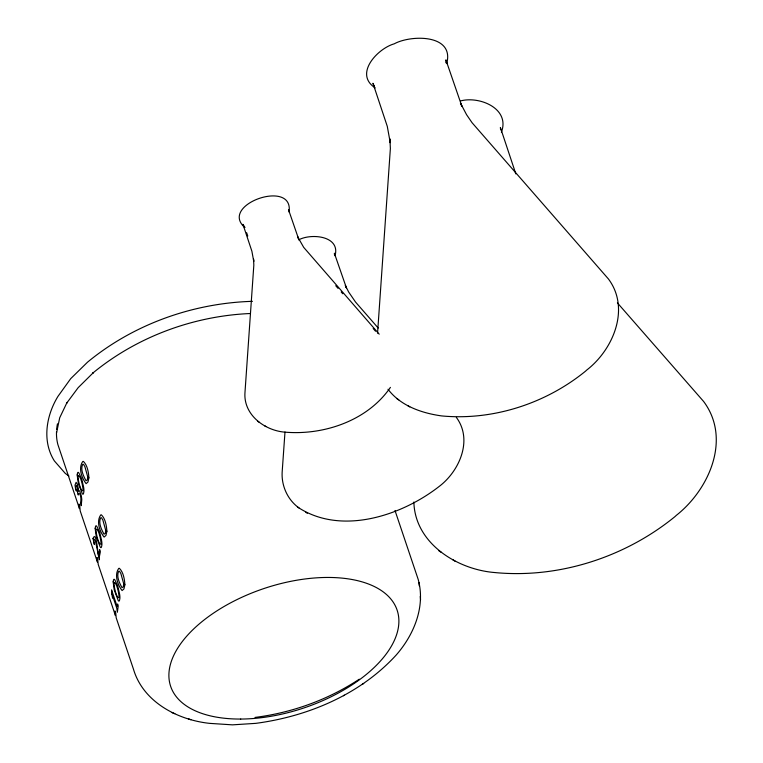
<?xml version="1.0" encoding="UTF-8"?>
<svg xmlns="http://www.w3.org/2000/svg" width="763" height="763" viewBox="0 0 763 763"><rect width="100%" height="100%" fill="white"/><g stroke="black" fill="none" stroke-linecap="round" stroke-linejoin="round"><path stroke-width="1.14" d="M446.193 63.052L446.288 61.937M394.996 510.495L418.162 579.327C425.706 606.432 414.032 634.663 396.226 655.007C360.174 694.444 308.128 716.4 255.815 723.353L232.486 724.85L209.72 723.372C177.617 719.967 143.053 702.008 133.43 669.065L116.195 617.83L115.766 613.204L115.013 610.982L115.442 615.607L98.198 564.353L97.769 559.737L97.015 557.505L97.445 562.131L80.21 510.924L79.781 506.298L79.037 504.076L79.466 508.692L57.864 444.514A149.338 78.694 -18.6 0 1 56.51 431.782M284.99 432.001L282.148 472.259C281.394 486.021 287.765 500.003 299.048 507.986M377.561 333.173L390.37 148.508L389.893 138.866L390.246 142.671L387.28 126.343L372.945 83.262L374.385 86.477M334.699 254.565C334.671 257.684 334.156 251.199 334.595 253.869L346.402 287.842L345.315 285.4L348.662 292.019L355.558 302.081L378.21 328.042M56.605 432.735L59.695 417.8L67.068 402.378L66.639 403.207L78.15 387.68L93.391 372.602L92.867 373.031C136.978 336.741 193.478 315.92 250.445 313.507M289.043 212.028C294.117 178.237 218.619 204.608 244.761 227.469M335.024 255.796C340.679 235.796 311.066 233.03 298.61 239.906M446.708 63.587C454.748 33.973 410.809 34.688 394.223 43.834C377.647 48.47 353.536 74.04 375.243 87.898M501.425 132.171C510.294 108.604 479.622 95.919 460.785 100.869M390.418 387.366C367.833 420.384 324.513 435.301 285.705 432.211C265.057 430.971 243.178 414.872 244.98 392.411L253.831 265.104L253.535 259.077L253.755 261.451L251.895 251.246L242.939 224.322L244.866 227.307M359.278 679.204C328.071 699.805 292.067 712.737 255.004 717.43M362.377 684.297L363.713 683.495M343.455 695.732L344.332 695.207M252.458 301.328C192.953 303.092 133.639 324.161 87.583 362.12L70.73 378.629L57.95 396.398C46.257 415.463 41.831 441.09 54.364 460.909L65.284 473.413L68.928 476.007M172.066 712.652L174.822 713.691M188.432 718.794L190.893 719.719M388.005 389.254C400.537 405.84 421.538 413.069 441.376 415.883L443.065 416.054C493.909 420.442 546.117 403.274 585.555 371.142L586.699 370.084C613.156 349.683 630.543 308.614 608.454 279L472.097 122.757L466.575 114.698L460.432 103.053L461.892 106.315L445.888 59.857L446.136 62.547M413.87 502.035C414.9 543.332 457.142 569.551 494.758 572.546L496.866 572.746C560.423 578.23 625.679 556.78 674.978 516.608L676.409 515.292C709.237 489.35 731.507 438.801 703.6 401.443L617.401 302.882M297.417 506.928C340.718 535.96 401.405 515.874 439.154 486.46C459.393 471.152 473.174 439.974 456.331 417.361M396.569 398.42L398.753 399.831M407.738 405.582L409.76 406.898M257.703 421.3L259.067 422.177M264.685 425.773L265.953 426.593M438.754 550.714L441.472 552.479M452.707 559.66L455.234 561.301M305.791 512.297L307.308 513.28M373.489 85.227L374.194 86.143M379.211 334.175L303.703 247.374L297.618 236.692L298.533 238.733L288.528 209.701M335.739 285.715L338.085 288.395M341.204 291.962L342.759 293.745M373.174 328.51L375.51 331.19M515.836 173.916L500.394 127.507L500.604 129.748M246.64 232.725L247.756 236.025M418.973 582.541L419.288 585.86M420.26 596.447L420.566 599.689M56.653 429.474A149.338 78.694 -18.6 0 1 57.454 423.818M78.389 489.627L78.427 491.258L79.19 490.638L79.791 491.315L81.231 495.664A7.067 1.764 80.6 0 1 81.775 499.765L81.221 505.669L80.573 502.655C81.212 499.984 81.155 493.766 78.675 493.28L78.246 495.025L77.559 492.984L77.616 488.091L76.395 485.306L75.718 487.49L76.414 491.124L75.537 488.53L75.012 485.134L76.109 482.321L77.492 484.495L78.389 489.627M87.793 477.094L87.278 480.013L86.009 480.738C83.491 476.055 80.268 469.665 82.633 464.381L83.472 464.276L84.893 466.641L87.793 477.094M105.771 530.523L105.265 533.442L103.997 534.167C101.479 529.493 98.246 523.103 100.621 517.81L101.45 517.715L102.871 520.07L105.771 530.523M123.768 584L123.263 586.919L121.994 587.644C119.467 582.961 116.243 576.58 118.618 571.287L119.448 571.182L120.869 573.547L123.768 584M77.168 474.92L78.265 483.027L82.28 493.709A5.894 1.469 80.6 0 0 83.472 493.69L83.901 491.63A5.942 1.488 80.6 0 0 83.634 487.252L81.708 478.878L78.799 472.86A5.894 1.469 80.6 0 0 77.588 472.86L77.168 474.92M95.146 528.349L96.243 536.465L100.258 547.138A5.894 1.469 80.6 0 0 101.46 547.119L101.889 545.059A5.942 1.488 80.6 0 0 101.613 540.681L99.686 532.307L96.787 526.298A5.894 1.469 80.6 0 0 95.575 526.289L95.146 528.349M113.143 581.826L114.24 589.933L118.255 600.615A5.894 1.469 80.6 0 0 119.457 600.595L119.877 598.535A5.942 1.488 80.6 0 0 119.61 594.158L117.683 585.784L114.774 579.775A5.894 1.469 80.6 0 0 113.573 579.766L113.143 581.826M111.808 594.043L112.6 598.135L112.628 595.846L116.758 608.111L117.359 612.269L118.236 605.87L117.607 604L117.12 606.375L111.57 589.885L111.808 594.043M92.991 538.602L94.383 544.524L93.706 540.919L94.087 539.126L95.337 540.585L99.448 559.756L99.219 557.324L100.382 551.706L99.676 549.608L98.599 556.122C97.836 554.615 96.405 529.369 92.991 538.602M88.918 477.829L87.964 482.035L86.114 483.647C81.631 478.077 78.131 467.891 82.766 461.462L83.405 461.386C87.507 465.487 88.508 472.192 88.918 477.829M106.906 531.258L105.943 535.473L104.102 537.085C99.619 531.515 96.119 521.329 100.745 514.901L101.384 514.825C105.485 518.926 106.486 525.621 106.906 531.258M124.903 584.735L123.94 588.941L122.099 590.562C117.616 584.992 114.116 574.806 118.742 568.368L119.381 568.292C123.482 572.403 124.483 579.098 124.903 584.735M78.007 475.778C77.74 479.202 80.668 492.078 83.053 490.771C83.205 487.023 80.64 474.948 78.007 475.778M95.995 529.207C95.728 532.641 98.656 545.516 101.04 544.2C101.193 540.462 98.627 528.377 95.995 529.207M113.992 582.684C113.716 586.108 116.653 598.984 119.038 597.677C119.19 593.929 116.615 581.854 113.992 582.684M240.736 719.051A119.467 62.957 -18.6 0 0 397.781 612.355A119.467 62.957 -18.6 0 0 213.163 613.347A119.467 62.957 -18.6 0 0 240.736 719.051"/></g></svg>
